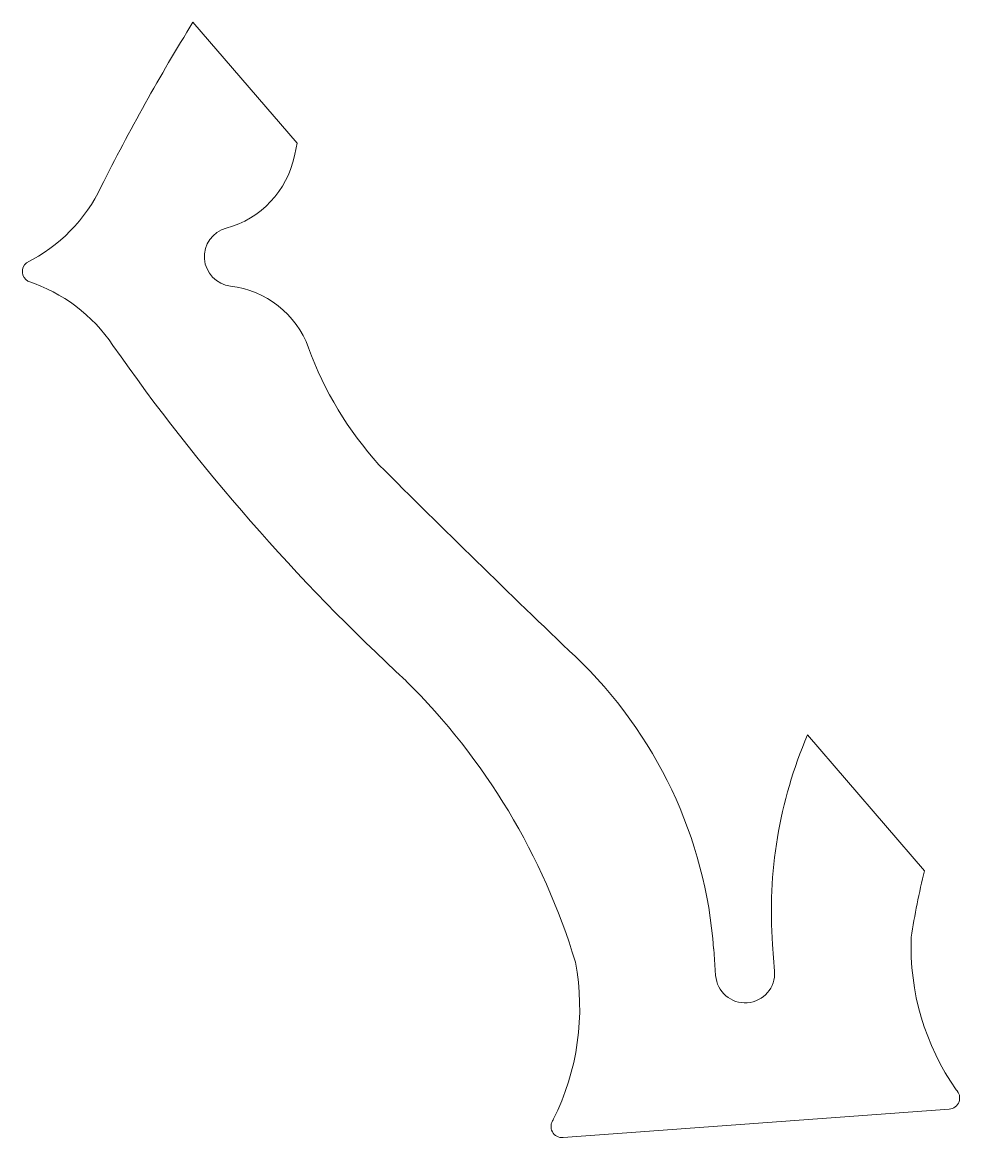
# Model space of a CAD drawing. Header units: inches. Extents: x 0.9 to 40.6, y 0.4 to 47.6.
import ezdxf

# ---------------------------------------------------------------- set-up
doc = ezdxf.new("R2010")
doc.units = ezdxf.units.IN
doc.header["$MEASUREMENT"] = 0

msp = doc.modelspace()

# ---------------------------------------------------------------- linework, layer by layer
at = {"color": 7, "linetype": 'Continuous', "lineweight": 15}
for p, q in [((8.162, 47.555), (12.574, 42.44)), ((34.169, 17.4), (39.123, 11.656)), ((32.775, 7.406), (32.692, 8.535)), ((30.282, 7.222), (30.199, 8.351)), ((40.168, 1.567), (23.827, 0.362))]:
    msp.add_line(p, q, dxfattribs=at)
for centre, radius, start, end in [((82.886, 1.308), 87.877, 148.24625, 153.43872), ((27.13, 38.925), 14.975, 166.4227, 168.5052), ((8.536, 42.706), 4, 285.0367, 348.5052), ((-1.927, 43.539), 6.869, 296.3463, 334.6946), ((9.898, 37.636), 1.25, 105.0367, 263.4043), ((1.42, 37.01), 0.477, 128.6471, 239.7939), ((-0.932, 30.061), 6.869, 33.7464, 72.0947), ((9.295, 32.42), 4, 19.9358, 83.4043), ((76.763, 84.284), 87.877, 215.00228, 227.31681), ((27.132, 38.89), 14.975, 199.9358, 222.18), ((332.766, 344.827), 447.403, 224.93317, 226.4212), ((11.25, 6.953), 19, 4.2205, 46.4212), ((-2.602, -0.332), 28.146, 16.7696, 45.3267), ((51.64, 9.933), 19, 156.8605, 184.2205), ((66.412, 4.761), 28.146, 165.8215, 171.6714), ((49.038, 8.42), 10.484, 177.7143, 215.1251), ((14.046, 5.838), 10.484, 333.3159, 10.7267), ((31.529, 7.314), 1.25, 184.2205, 4.2205), ((40.132, 2.044), 0.477, 274.2205, 46.1515), ((23.792, 0.838), 0.477, 142.2895, 274.2205)]:
    msp.add_arc(centre, radius, start, end, dxfattribs=at)

doc.saveas('drawing.dxf')
